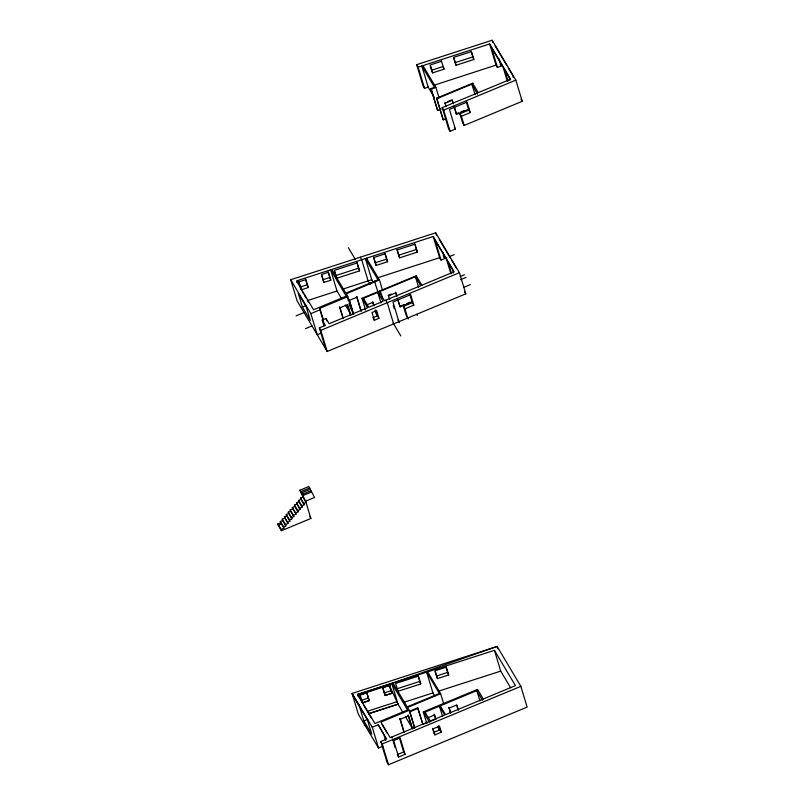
<?xml version="1.0" encoding="UTF-8"?>
<svg xmlns="http://www.w3.org/2000/svg" width="805" height="805" viewBox="0 0 805 805"><rect width="100%" height="100%" fill="white"/><g stroke="black" fill="none" stroke-linecap="round" stroke-linejoin="round"><path stroke-width="1.21" d="M382.808 687.611L389.489 685.447L391.854 693.296L385.172 695.46L382.808 687.611L389.489 685.458L391.763 683.425L407.551 709.98L374.939 723.534L357.662 694.453L391.763 683.425L398.042 704.204L403.094 712.697M310.901 490.768L302.056 494.441L299.933 490.225L308.788 486.542L309.643 487.991L314.514 497.47L305.648 501.153L299.953 490.215M302.479 495.769L311.304 492.097M414.434 727.619L409.202 710.302L380.926 722.065L390.214 737.692L429.015 721.552L429.246 722.327M405.076 754.335L403.657 751.951L397.217 754.627L398.636 757.012L405.076 754.335L400.105 737.863L393.665 740.55L398.636 757.012M441.12 109.017L437.689 110.446L437.316 109.822L430.927 88.651L434.428 87.192L421.82 65.98L418.157 67.167L416.668 64.662L492.147 40.25L515.844 80.128L522.244 101.299L464.153 125.449L462.674 122.954L459.897 113.767L468.762 110.084L470.241 112.579L461.376 116.262L459.897 113.767M430.927 88.651L431.299 89.275L435.877 87.373L439.077 97.958M435.877 87.373L422.947 65.608L489.651 43.943L496.041 65.114L497.47 67.509L501.223 65.94L499.09 58.876M446.292 118.587L443.273 119.844L442.992 119.361L436.602 98.19L472.676 83.197L478.291 92.645L510.622 79.212L489.651 43.943M436.602 98.19L436.884 98.673L471.871 84.133L477.556 94.276M447.882 101.49L451.001 100.192M470.241 112.579L467.071 102.084L449.421 109.43L455.358 129.102L450.086 131.296L448.596 128.8L442.207 107.629L477.194 93.098M442.207 107.629L443.696 110.134L515.844 80.128M454.161 106.793L456.284 113.837L458.568 112.891M460.842 111.935L464.264 110.516M456.284 113.837L456.576 114.32L469.124 109.098M302.388 307.067L310.338 320.45L306.222 306.806L298.273 293.423L302.388 307.067L306.423 305.387M348.344 300.808L346.21 293.755L379.437 279.939L382.627 290.525M296.089 315.862L304.049 312.561M323.067 320.179L319.515 308.416L347.81 296.653L353.133 314.292M290.716 279.717L297.105 300.879L327.192 351.503L465.793 293.865L459.403 272.694L435.706 232.816L290.716 279.717L310.861 313.618L320.279 309.704L323.479 320.289M367.211 260.528L366.496 258.184L433.211 236.519L439.6 257.68L441.029 260.075L446.835 257.66M449.965 256.352L454.151 254.622M353.345 313.839L349.078 299.722L349.45 300.356L357.018 297.206L361.274 311.324M365.591 310.056L362.039 298.293L416.235 275.763L421.85 285.212M343.081 318.649L339.519 306.856L340.062 307.772L347.579 304.642L350.779 315.258M363.397 298.333L377.766 292.356L383.089 301.312L368.72 307.279L363.397 298.333L364.464 301.855M379.849 294.137L379.135 291.792L415.43 276.699L420.753 285.664M324.013 325.934L322.242 320.058L326.025 318.488L329.134 323.721L367.644 307.721L362.039 298.293M305.477 328.651L311.998 325.934M389.68 299.349L388.322 295.355L391.441 294.056M366.748 304.884L372.936 302.308L374.003 305.84M325.723 349.028L319.333 327.866L325.381 325.351L322.242 320.058M433.211 236.519L454.171 271.788L384.458 300.738L379.135 291.792M319.333 327.866L320.803 330.332L459.403 272.694M321.286 333.109L317.261 334.789L310.861 313.618M460.208 276.507L464.465 274.736M460.541 279.667L466.045 277.383M397.72 299.369L399.844 306.403L404.402 304.511M406.676 303.566L410.097 302.147M372.856 317.733L377.454 315.822L378.944 318.327L374.345 320.249L373.349 318.569M399.844 306.403L400.135 306.886L412.683 301.664M403.456 306.333L412.311 302.65L413.8 305.145L404.935 308.828L403.456 306.333L406.233 315.52L408.276 318.971M463.881 287.305L470.341 284.618M300.798 491.674L309.643 487.991M301.191 493.002L310.046 489.319M300.486 498.094L302.851 497.108L306.051 502.491L303.686 503.477L300.486 498.094L304.089 504.805L301.714 505.792L298.514 500.408L300.889 499.422M296.441 502.773L298.917 501.746L302.117 507.13L299.641 508.156L296.441 502.773L300.044 509.495L297.639 510.491L294.439 505.107L296.844 504.111M292.336 507.482L294.841 506.436L298.041 511.819L295.536 512.865L292.336 507.482L295.938 514.194L293.392 515.26L290.192 509.877L292.738 508.81M288.25 512.181L290.595 511.205L293.795 516.589L291.45 517.565L288.25 512.181L291.853 518.893L289.478 519.879L286.278 514.506L288.653 513.51M284.336 516.81L286.681 515.834L289.88 521.217L287.536 522.193L284.336 516.81L287.938 523.522L285.443 524.558L282.243 519.175L284.739 518.138M280.311 521.479L282.646 520.513L285.845 525.896L283.501 526.862L280.311 521.479L283.903 528.201L281.076 529.378L277.876 523.995L280.714 522.817M277.876 523.995L278.278 525.323L281.116 524.146M278.278 525.323L281.478 530.706L310.881 518.48L305.648 501.153M367.865 719.328L363.86 720.988L371.759 734.17L367.02 718.493L352.077 693.447L497.138 646.445L520.845 686.333L527.124 707.112L388.503 764.75L387.054 762.315L380.785 741.536L386.732 739.06L378.229 724.762L372.262 727.237L367.02 718.493L367.382 719.67M443.776 704.083L440.637 693.699L407.521 707.464L409.202 710.302M410.58 710.745L417.704 707.786L422.907 724.45L417.704 707.786M409.564 711.167L409.916 711.771L418.057 708.38M403.969 732.268L399.813 718.493L400.296 719.308L408.578 715.866L412.391 728.495M426.771 723.454L423.289 711.912L477.566 689.382L483.282 698.982M425.06 712.133L439.45 706.156L444.722 715.021L430.333 720.998L425.06 712.133L425.765 714.448M441.281 709.296L440.234 705.834L476.842 690.61L482.346 700.259M450.619 713.26L448.818 707.313L449.271 708.068L456.838 704.928L458.266 709.678M427.465 717.929L434.589 714.971L435.958 719.509M413.79 728.243L414.766 727.841L409.916 711.771M424.054 723.977L427.475 722.558M429.759 721.602L435.475 719.227M380.785 741.536L382.234 743.971L520.845 686.333M392.81 740.509L399.542 737.712M352.077 693.447L358.346 714.216L378.531 748.016L382.717 746.275M441.331 732.198L439.912 729.813L433.472 732.49L434.891 734.874L441.331 732.198L439.51 726.16L433.07 728.837L434.891 734.874M358.356 696.758L357.662 694.453L360.056 694.524L497.138 646.445L497.832 648.76M441.633 61.261L430.202 64.974L432.587 72.893L444.028 69.18L441.371 60.878M430.273 65.708L431.641 70.236L443.082 66.543L444.028 69.18M455.117 62.649L472.877 56.903L473.813 59.51L456.063 65.275L453.758 58.121M416.668 64.662L423.058 85.833L424.547 88.339L428.21 87.141L434.519 97.757M434.096 85.229L496.041 65.114M330.603 269.836L296.482 280.915L313.558 309.754L346.241 296.16L330.603 269.836L336.993 291.007L341.461 298.524M365.379 258.546L331.771 269.464L345.838 293.131L377.988 279.768L365.379 258.546L371.769 279.717L373.027 281.831M296.954 282.485L305.83 279.607L308.224 287.536L301.332 289.77L298.645 281.358M300.356 287.013L307.238 284.789L308.224 287.536M322.956 279.707L329.829 277.483L330.805 280.2L323.932 282.434L321.587 275.179M335.796 275.551L358.617 268.176L359.583 270.852L336.772 278.258L334.427 271.023M375.19 262.812L386.642 259.109L387.587 261.746L376.146 265.469L373.49 257.147M398.998 256.091L399.622 257.852L417.372 252.086L416.437 249.47L398.676 255.215L396.966 249.55M307.58 300.557L336.993 291.007M342.769 289.136L371.769 279.717M377.656 277.805L439.6 257.68M357.662 694.453L360.187 694.936L366.859 692.763L369.233 700.612L362.552 702.775L357.662 694.453L391.763 683.425M392.005 684.2L360.056 694.524M366.869 692.773L360.187 694.936L362.552 702.775L369.223 700.602L366.637 692.471M368.328 698.076L361.646 700.239L362.542 702.755M384.267 692.914L390.948 690.75L391.854 693.286L385.172 695.45L382.576 687.309M420.733 683.958L419.828 681.392L397.076 688.768L397.982 691.304L420.733 683.958L418.369 676.12L395.617 683.465L397.982 691.304M436.37 676.039L447.59 672.396L448.697 674.972L437.487 678.595L435.012 671.551M367.805 711.157L397.358 701.578M368.64 713.713L398.042 704.204L389.489 685.458M392.991 683.022L426.67 672.145L439.359 693.487L407.169 706.871L392.991 683.022L393.685 685.337M440.234 705.834L445.497 714.689L515.411 685.619L494.441 650.329L427.656 671.873L440.637 693.699M368.459 713.753L398.042 704.194M403.909 702.302L432.939 692.924L434.841 696.124M438.705 691.103L500.71 671.108L510.612 687.772M319.515 308.416L320.279 309.704M495.186 45.925L506.818 65.497M508.388 68.153L512.071 74.352M500.147 64.128L501.223 65.94M520.986 99.196L522.244 101.299M454.372 127.442L455.358 129.102M439.349 239.528L450.377 258.073M451.947 260.719L456.244 267.954M443.173 255.799L444.783 258.516L443.002 252.629M464.626 291.903L465.793 293.865M416.567 314.332L417.191 315.389M366.496 258.184L379.437 279.939M388.322 295.355L388.614 295.838L395.879 292.809L396.946 296.331M397.932 320.008L399.481 322.624M360.227 257.228L361.717 259.733L368.106 280.905M374.486 281.217L378.048 292.436M380.161 290.766L382.576 298.303M385.766 300.195L387.255 302.7L393.645 323.872M348.354 247.668L355.387 259.512M368.197 281.056L370.119 284.286M393.162 323.067L400.85 335.987M357.018 297.206L356.645 296.582L360.902 310.69M345.285 304.964L350.396 313.558M434.589 714.971L434.137 714.206L435.505 718.734M309.603 516.327L310.881 518.48M423.289 711.912L429.015 721.552M408.578 715.866L408.095 715.041L412.251 728.827M414.414 727.247L414.766 727.841M405.619 716.953L412.563 728.626M382.033 724.5L387.346 733.456M363.478 704.828L371.326 718.03M367.332 719.69L359.483 706.488L365.4 726.09M302.308 291.752L303.525 293.805M304.743 295.868L305.96 297.93M307.188 299.993L308.406 302.046M346.21 293.755L347.81 296.653M431.641 70.236L432.587 72.893M512.684 75.378L513.369 77.632M509.947 80.319L508.931 76.948L504.634 69.713L508.025 80.963M507.321 81.194L503.055 67.067L491.422 47.495L497.47 67.509M492.147 40.25L492.851 42.605M473.813 59.51L471.418 51.59L453.668 57.356L456.063 65.275M471.167 51.238L472.877 56.903M472.676 83.197L473.38 85.551M471.871 84.133L475.061 94.718M466.296 101.923L468.762 110.084M461.376 116.262L464.153 125.449M453.386 103.765L452.319 100.243L445.054 103.261L444.773 102.788L446.121 106.783M454.09 106.109L456.576 114.32M452.038 99.76L453.104 103.282M443.696 110.134L450.086 131.296M436.884 98.673L443.273 119.844M431.299 89.275L437.689 110.446M421.82 65.98L428.21 87.141M418.157 67.167L424.547 88.339M453.507 272.885L452.491 269.514L448.184 262.279L451.585 273.529M450.881 273.76L446.614 259.633L434.982 240.061L441.029 260.075M435.706 232.816L436.411 235.171M417.372 252.086L414.978 244.156L397.227 249.922L399.622 257.852M414.726 243.814L416.437 249.47M416.235 275.763L416.94 278.117M415.43 276.699L418.62 287.284M413.8 305.145L410.631 294.65L392.981 301.996L398.918 321.678M409.856 294.489L412.311 302.65M404.935 308.828L407.712 318.015M387.587 261.746L385.193 253.827L373.751 257.55L376.146 265.469M384.931 253.444L386.642 259.109M398.002 299.852L400.135 306.886M395.597 292.326L396.654 295.848M393.243 305.286L394.289 308.758M494.441 650.329L500.71 671.108M377.766 292.356L380.966 302.942M378.944 318.327L376.609 310.609L372.011 312.521L374.345 320.249M375.794 310.307L377.454 315.822M375.422 310.539L377.193 316.425L375.14 310.056M372.655 301.825L373.711 305.357M359.583 270.852L357.189 262.923L334.377 270.339L336.772 278.258M356.907 262.511L358.617 268.176M476.842 690.61L479.971 700.994M349.45 300.356L353.717 314.463M349.048 303.163L350.829 309.05M347.388 304.914L350.588 315.53M340.062 307.772L343.262 318.388M330.805 280.2L328.41 272.271L321.537 274.505L323.932 282.434M328.118 271.818L329.829 277.483M448.697 674.972L446.332 667.134L435.123 670.756L437.487 678.595M445.9 666.802L447.59 672.396M456.747 705.361L458.176 710.111M449.271 708.068L450.709 712.827M326.025 318.488L326.729 320.833M439.45 706.156L442.589 716.541M426.67 672.145L432.939 692.924M305.427 278.792L307.238 284.789M320.803 330.332L327.192 351.503M438.695 725.788L439.912 729.813M438.011 726.311L439.037 729.712L437.9 726.673M418.137 675.798L419.828 681.392M298.947 281.841L301.332 289.77M430.333 720.998L430.564 721.783M432.547 728.344L433.764 732.369M400.296 719.308L404.11 731.936M389.258 685.146L390.948 690.75M399.391 737.833L403.657 751.951M391.894 736.988L392.246 738.165M393.313 741.697L395.084 747.573M385.645 740.65L383.905 734.885L378.229 724.762M382.234 743.971L388.503 764.75M303.072 494.018L303.475 495.347M302.056 494.441L302.851 497.108M372.262 727.237L378.531 748.016M303.686 503.477L304.089 504.805M301.714 505.792L302.117 507.13M298.514 500.408L298.917 501.746M299.641 508.156L300.044 509.495M297.639 510.491L298.041 511.819M294.439 505.107L294.841 506.436M295.536 512.865L295.938 514.194M293.392 515.26L293.795 516.589M290.192 509.877L290.595 511.205M291.45 517.565L291.853 518.893M289.478 519.879L289.88 521.217M286.278 514.506L286.681 515.834M287.536 522.193L287.938 523.522M285.443 524.558L285.845 525.896M282.243 519.175L282.646 520.513M283.501 526.862L283.903 528.201M281.076 529.378L281.478 530.706M359.151 705.301L359.362 706.096L359.151 705.301M359.382 706.086L352.308 694.232L359.362 706.096"/></g></svg>
